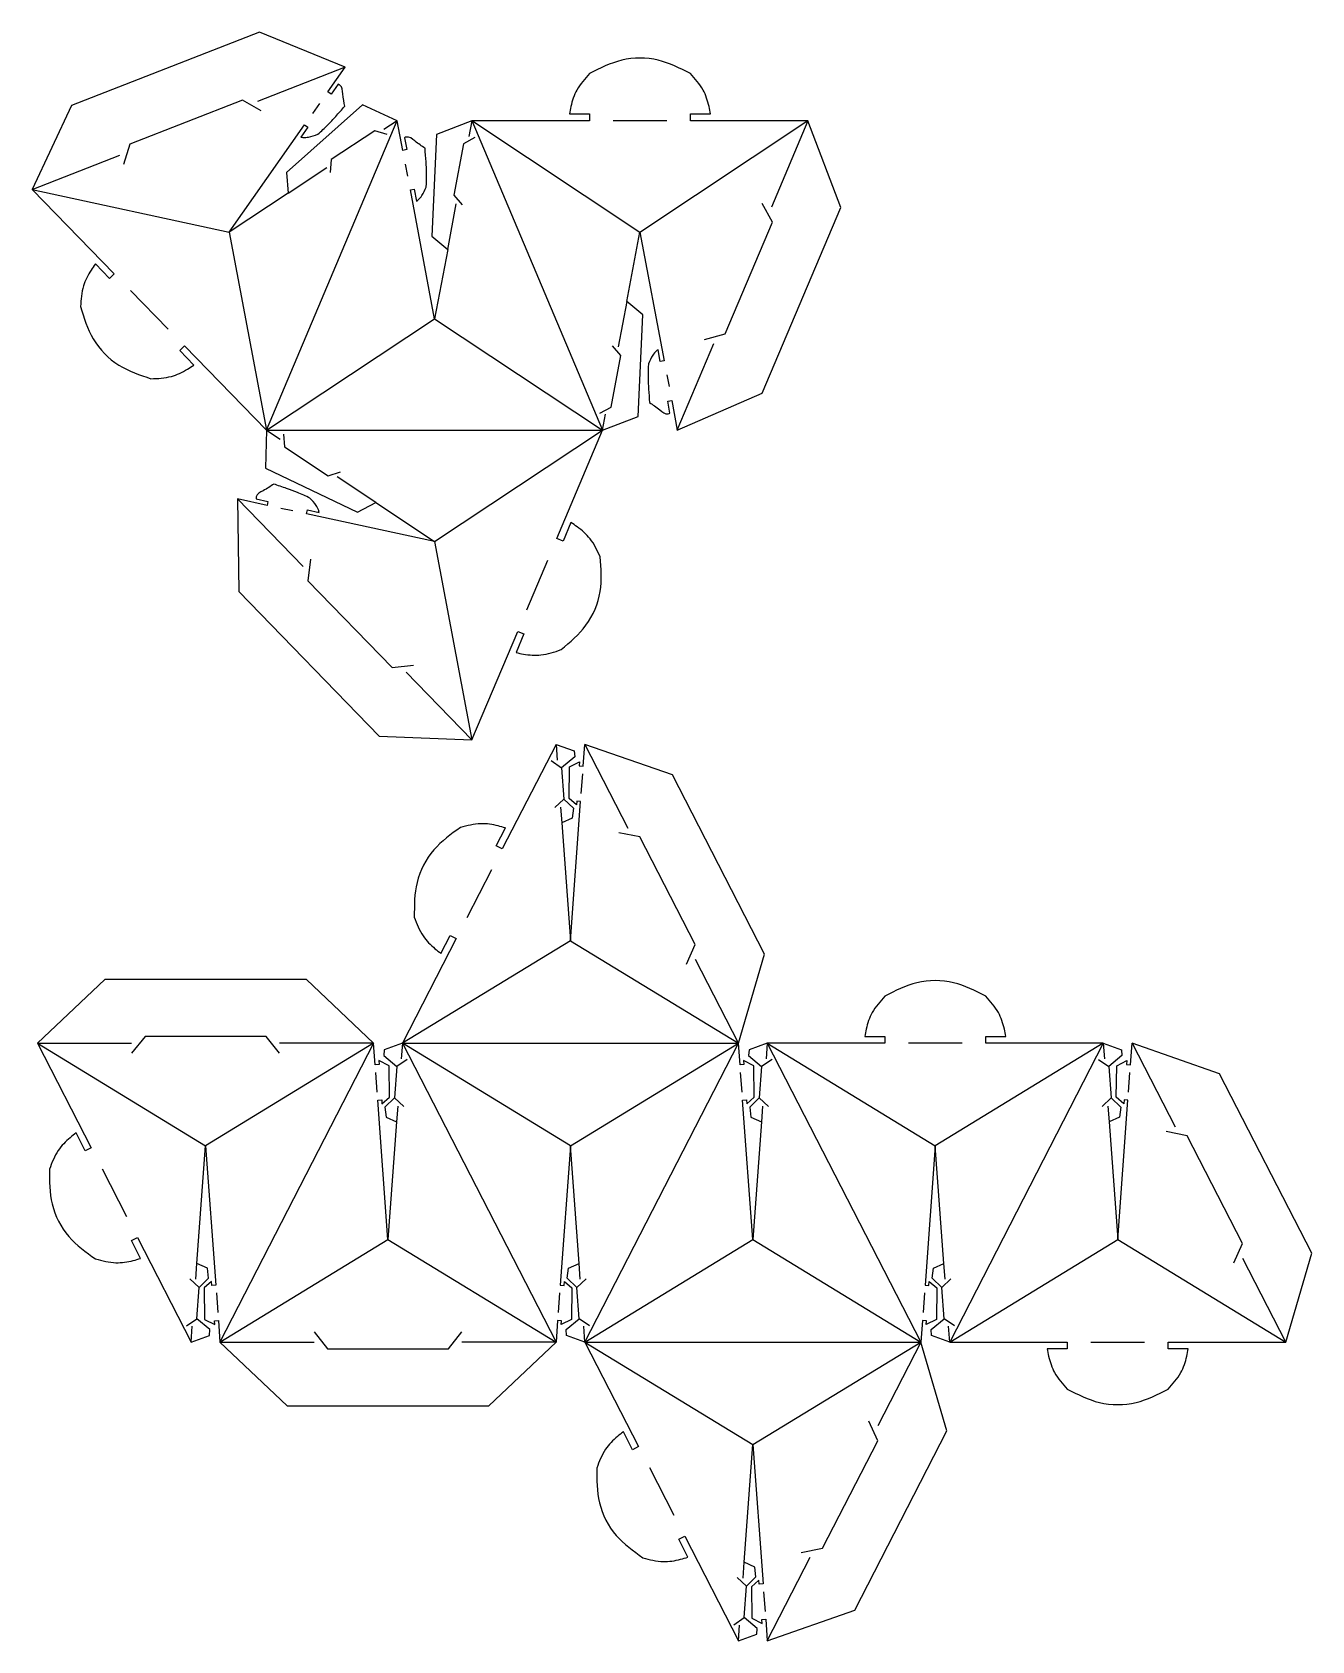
# Model space of a CAD drawing. Extents: x 11 to 205, y 47 to 290.
import ezdxf

# ---------------------------------------------------------------- set-up
doc = ezdxf.new("R2010")
doc.units = 0
doc.layers.get('0').update_dxf_attribs({"linetype": 'CONTINUOUS'})

msp = doc.modelspace()

# ---------------------------------------------------------------- linework, layer by layer
at = {"color": 5}
for p, q in [((45.829934, 289.933334), (17.44062, 278.83968)), ((58.806029, 284.64127), (45.829934, 289.933334)), ((56.17727, 280.900601), (58.806103, 284.641219)), ((56.676019, 280.55009), (56.17727, 280.900601)), ((57.727551, 282.046337), (56.676019, 280.55009)), ((17.44062, 278.83968), (11.490506, 266.151847)), ((43.295274, 279.670965), (26.261685, 273.014772)), ((46.112365, 278.044765), (43.295274, 279.670965)), ((61.444793, 278.931345), (49.924149, 268.729196)), ((66.680526, 276.552165), (61.444793, 278.931345)), ((92.701392, 277.568165), (95.749392, 277.568165)), ((95.749392, 277.568165), (95.749392, 276.552165)), ((110.989401, 276.552165), (110.989401, 277.568165)), ((110.989401, 277.568165), (114.037401, 277.568165)), ((41.280546, 259.703763), (52.672158, 275.91311)), ((53.170907, 275.562599), (52.119375, 274.066351)), ((52.672158, 275.91311), (53.170907, 275.562599)), ((63.295553, 275.038371), (56.691538, 270.657815)), ((65.153969, 274.4423), (63.295553, 275.038371)), ((67.527029, 272.059243), (66.680362, 276.552131)), ((77.969387, 276.552165), (72.612518, 274.460013)), ((95.749392, 276.552165), (77.969387, 276.552165)), ((128.769406, 276.552165), (110.989401, 276.552165)), ((133.710556, 263.438328), (128.769423, 276.552156)), ((26.261685, 273.014772), (25.293535, 269.909419)), ((67.787413, 273.969287), (68.126079, 272.172132)), ((72.612518, 274.460013), (71.886978, 259.088581)), ((76.693, 273.070737), (75.225442, 265.283051)), ((78.41641, 273.98662), (76.693, 273.070737)), ((56.691538, 270.657815), (56.517952, 268.71388)), ((68.126079, 272.172132), (67.527029, 272.059243)), ((49.924149, 268.729196), (50.170492, 265.600777)), ((11.490476, 266.151917), (23.892567, 253.411565)), ((50.170492, 265.600777), (41.280472, 259.703873)), ((68.655918, 266.068727), (69.254968, 266.181616)), ((72.324804, 246.599545), (68.655918, 266.068727)), ((69.254968, 266.181616), (69.593635, 264.384458)), ((75.225442, 265.283051), (76.497296, 263.802722)), ((123.383658, 261.180624), (121.833818, 264.040455)), ((121.857194, 235.357539), (133.710556, 263.438328)), ((116.271644, 244.332149), (123.383658, 261.180624)), ((71.886978, 259.088581), (74.300492, 257.082949)), ((101.393854, 249.220218), (103.369409, 259.703729)), ((103.369243, 259.703763), (107.038137, 240.234347)), ((74.300492, 257.082949), (72.324934, 246.599522)), ((23.164547, 252.702874), (21.038474, 254.886935)), ((23.892567, 253.411565), (23.164547, 252.702874)), ((103.807393, 247.214572), (101.393854, 249.220218)), ((103.081873, 231.843017), (103.807393, 247.214572)), ((113.141354, 243.447876), (116.271644, 244.332149)), ((33.794909, 241.782573), (34.522929, 242.491264)), ((35.920982, 239.598512), (33.794909, 241.782573)), ((34.522929, 242.491264), (46.925021, 229.750912)), ((99.001357, 233.232295), (100.468913, 241.020048)), ((100.468913, 241.020048), (99.197044, 242.500386)), ((106.439078, 240.121458), (106.100412, 241.918635)), ((107.038137, 240.234347), (106.439078, 240.121458)), ((107.56797, 234.130868), (108.167029, 234.243757)), ((107.906637, 232.333691), (107.56797, 234.130868)), ((108.167029, 234.243757), (109.013698, 229.750816)), ((109.013825, 229.750839), (121.857194, 235.357539)), ((97.277933, 232.316402), (99.001357, 233.232295)), ((97.724965, 229.750839), (103.081873, 231.843017)), ((46.924945, 229.750839), (46.769195, 224.00202)), ((49.462385, 229.164965), (49.635963, 227.221038)), ((90.810461, 213.370492), (97.724886, 229.750873)), ((49.635963, 227.221038), (56.239932, 222.840461)), ((46.769195, 224.00202), (60.64852, 217.355828)), ((56.239932, 222.840461), (58.098346, 223.43652)), ((47.003321, 218.383148), (42.534823, 219.350332)), ((42.534919, 219.350775), (42.705638, 205.338029)), ((45.344879, 219.36582), (47.13228, 218.978947)), ((47.13228, 218.978947), (47.003321, 218.383148)), ((52.961317, 217.093567), (53.090276, 217.689366)), ((72.324804, 212.902434), (52.961317, 217.093567)), ((53.090276, 217.689366), (54.877674, 217.302493)), ((60.64852, 217.355828), (63.434869, 218.7994)), ((63.434869, 218.7994), (72.324826, 212.902471)), ((92.931813, 215.783446), (91.746482, 212.975383)), ((91.746482, 212.975383), (90.810461, 213.370492)), ((53.548607, 210.221541), (53.145938, 206.993779)), ((53.145938, 206.993779), (65.90236, 193.889434)), ((42.705638, 205.338029), (63.966336, 183.497456)), ((77.969387, 182.949786), (84.883811, 199.330167)), ((85.819832, 198.935056), (84.634505, 196.12699)), ((84.883811, 199.330167), (85.819832, 198.935056)), ((65.90236, 193.889434), (69.139788, 194.205119)), ((63.966336, 183.497456), (77.969418, 182.949817)), ((90.675739, 182.23492), (82.548262, 166.421239)), ((90.67596, 182.234937), (93.434148, 181.24392)), ((93.499517, 180.353576), (91.530997, 178.717142)), ((93.434148, 181.24392), (93.499517, 180.353576)), ((94.79411, 178.970332), (95.033792, 182.23492)), ((108.262307, 177.610421), (95.033465, 182.234751)), ((89.959934, 179.795321), (91.530997, 178.717142)), ((91.530997, 178.717142), (91.879629, 173.968646)), ((92.643, 174.055793), (92.694853, 178.826077)), ((92.694853, 178.826077), (94.244126, 179.607471)), ((94.244126, 179.607471), (94.200545, 179.01391)), ((94.200545, 179.01391), (94.79411, 178.970332)), ((122.195124, 150.501253), (108.262307, 177.610421)), ((91.879629, 173.968646), (90.482883, 172.672571)), ((91.879629, 173.968646), (93.324093, 172.582791)), ((93.764755, 173.078291), (92.643, 174.055793)), ((92.854839, 152.556829), (94.401897, 173.628274)), ((93.808336, 173.671852), (93.764755, 173.078291)), ((94.401897, 173.628274), (93.808336, 173.671852)), ((93.13626, 171.077095), (91.547541, 170.363691)), ((91.547541, 170.363691), (92.854915, 152.556824)), ((93.324093, 172.582791), (93.13626, 171.077095)), ((81.644623, 166.885666), (83.037906, 169.596583)), ((103.367939, 168.240957), (100.179988, 168.887164)), ((111.727632, 151.975454), (103.367939, 168.240957)), ((82.548262, 166.421239), (81.644623, 166.885666)), ((73.284932, 150.620167), (74.678215, 153.331083)), ((74.678215, 153.331083), (75.581854, 152.866656)), ((75.581854, 152.866656), (67.454376, 137.052974)), ((110.397389, 149.007109), (111.727632, 151.975454)), ((118.254828, 137.052805), (122.195124, 150.501253)), ((22.45685, 146.704827), (12.296826, 137.052805)), ((52.936922, 146.704827), (22.45685, 146.704827)), ((63.096947, 137.052805), (52.936922, 146.704827)), ((12.296826, 137.052805), (20.424192, 121.239067)), ((28.552865, 138.068808), (26.52086, 135.528802)), ((46.840908, 138.068808), (28.552865, 138.068808)), ((48.872913, 135.528802), (46.840908, 138.068808)), ((63.336551, 133.788196), (63.096865, 137.052799)), ((67.454704, 137.052805), (64.696507, 136.061784)), ((118.494429, 133.788196), (118.254743, 137.052799)), ((122.612881, 137.052805), (119.854681, 136.061782)), ((140.392819, 137.052805), (122.612881, 137.052805)), ((137.34483, 138.068802), (140.392819, 138.068802)), ((140.392819, 138.068802), (140.392819, 137.052805)), ((155.632768, 137.052805), (155.632768, 138.068802)), ((155.632768, 138.068802), (158.680757, 138.068802)), ((173.412706, 137.052805), (155.632768, 137.052805)), ((173.412918, 137.052819), (176.171118, 136.061796)), ((177.531073, 133.788202), (177.770759, 137.052805)), ((190.999274, 132.428306), (177.770432, 137.052636)), ((63.930115, 133.831774), (63.336551, 133.788196)), ((65.435813, 133.643941), (63.886534, 134.425339)), ((63.886534, 134.425339), (63.930115, 133.831774)), ((64.696507, 136.061784), (64.631138, 135.171438)), ((64.631138, 135.171438), (66.599664, 133.534998)), ((68.170733, 134.61318), (66.599664, 133.534998)), ((119.087993, 133.831774), (118.494429, 133.788196)), ((120.593691, 133.643941), (119.044412, 134.425339)), ((119.044412, 134.425339), (119.087993, 133.831774)), ((119.854681, 136.061782), (119.789313, 135.171435)), ((119.789313, 135.171435), (121.757841, 133.534995)), ((123.32891, 134.613177), (121.757841, 133.534995)), ((172.696889, 134.613191), (174.267958, 133.535009)), ((176.236486, 135.171449), (174.267958, 133.535009)), ((175.431811, 133.643947), (176.98109, 134.425344)), ((176.171118, 136.061796), (176.236486, 135.171449)), ((176.98109, 134.425344), (176.937509, 133.83178)), ((176.937509, 133.83178), (177.531073, 133.788202)), ((65.487666, 128.873638), (65.435813, 133.643941)), ((66.599664, 133.534998), (66.251029, 128.786485)), ((120.645544, 128.873638), (120.593691, 133.643941)), ((121.757841, 133.534995), (121.409206, 128.786479)), ((174.267958, 133.535009), (174.616593, 128.786493)), ((175.379959, 128.873644), (175.431811, 133.643947)), ((204.932091, 105.319137), (190.999274, 132.428306)), ((63.728764, 128.446119), (64.322328, 128.489697)), ((65.275827, 107.37459), (63.728764, 128.446119)), ((64.322328, 128.489697), (64.365906, 127.896133)), ((64.365906, 127.896133), (65.487666, 128.873638)), ((66.251029, 128.786485), (64.806562, 127.400627)), ((64.806562, 127.400627), (64.994398, 125.894929)), ((66.251029, 128.786485), (67.647783, 127.490408)), ((118.886642, 128.446119), (119.480206, 128.489697)), ((120.433705, 107.37459), (118.886642, 128.446119)), ((119.480206, 128.489697), (119.523784, 127.896133)), ((119.523784, 127.896133), (120.645544, 128.873638)), ((121.409206, 128.786479), (119.964736, 127.400621)), ((119.964736, 127.400621), (120.152572, 125.894921)), ((121.409206, 128.786479), (122.80596, 127.490402)), ((174.616593, 128.786493), (173.219838, 127.490416)), ((174.616593, 128.786493), (176.061062, 127.400636)), ((176.501719, 127.896139), (175.379959, 128.873644)), ((175.591797, 107.374595), (177.138861, 128.446125)), ((176.061062, 127.400636), (175.873227, 125.894935)), ((176.545296, 128.489703), (176.501719, 127.896139)), ((177.138861, 128.446125), (176.545296, 128.489703)), ((64.994398, 125.894929), (66.58312, 125.181522)), ((66.58312, 125.181522), (65.275742, 107.374595)), ((120.152572, 125.894921), (121.741294, 125.181511)), ((121.741294, 125.181511), (120.433917, 107.374573)), ((175.873227, 125.894935), (174.284505, 125.181525)), ((174.284505, 125.181525), (175.591882, 107.374587)), ((19.52055, 120.774645), (18.127287, 123.485573)), ((186.104905, 123.058841), (182.916954, 123.705048)), ((194.464599, 106.793339), (186.104905, 123.058841)), ((20.424192, 121.239067), (19.52055, 120.774645)), ((36.389434, 103.741856), (37.6968, 121.548608)), ((37.696826, 121.548605), (39.243875, 100.477282)), ((92.854681, 121.548622), (91.307632, 100.477287)), ((94.162279, 103.741856), (92.854913, 121.548605)), ((148.012856, 121.548603), (146.465806, 100.477285)), ((149.32016, 103.741856), (148.012793, 121.548605)), ((26.486864, 107.220014), (27.390507, 107.684433)), ((27.880127, 104.509086), (26.486864, 107.220014)), ((27.390507, 107.684433), (35.517873, 91.870695)), ((193.134355, 103.824993), (194.464599, 106.793339)), ((200.991795, 91.870689), (204.932091, 105.319137)), ((37.978142, 103.028458), (36.389434, 103.741856)), ((38.165975, 101.522771), (37.978142, 103.028458)), ((92.385741, 101.522771), (92.573571, 103.028458)), ((92.573571, 103.028458), (94.162279, 103.741856)), ((147.543622, 101.522771), (147.731452, 103.028458)), ((147.731452, 103.028458), (149.32016, 103.741856)), ((36.721519, 100.136927), (35.324782, 101.432991)), ((36.37289, 95.38846), (36.721519, 100.136927)), ((36.721519, 100.136927), (38.165975, 101.522771)), ((38.606736, 101.02726), (37.48499, 100.049766)), ((37.48499, 100.049766), (37.53684, 95.279508)), ((38.650316, 100.433701), (38.606736, 101.02726)), ((39.243875, 100.477282), (38.650316, 100.433701)), ((91.307632, 100.477287), (91.901191, 100.43371)), ((91.901191, 100.43371), (91.944769, 101.027268)), ((91.944769, 101.027268), (93.06652, 100.049772)), ((93.830194, 100.13693), (92.385741, 101.522771)), ((93.06652, 100.049772), (93.014667, 95.279513)), ((93.830194, 100.13693), (95.226931, 101.432994)), ((94.178823, 95.388462), (93.830194, 100.13693)), ((146.465806, 100.477285), (147.059365, 100.433707)), ((147.059365, 100.433707), (147.102946, 101.027262)), ((147.102946, 101.027262), (148.224692, 100.049769)), ((148.988074, 100.13693), (147.543622, 101.522771)), ((148.224692, 100.049769), (148.172842, 95.279513)), ((148.988074, 100.13693), (150.384812, 101.432994)), ((149.336704, 95.388462), (148.988074, 100.13693)), ((34.801835, 94.310292), (36.37289, 95.38846)), ((38.341396, 93.752039), (36.37289, 95.38846)), ((37.53684, 95.279508), (39.086104, 94.498119)), ((39.042526, 95.091677), (39.636085, 95.135255)), ((39.086104, 94.498119), (39.042526, 95.091677)), ((39.636085, 95.135255), (39.875768, 91.870684)), ((90.915422, 95.135258), (90.675739, 91.870687)), ((91.508981, 95.09168), (90.915422, 95.135258)), ((93.014667, 95.279513), (91.465403, 94.498122)), ((91.465403, 94.498122), (91.508981, 95.09168)), ((92.210317, 93.752042), (94.178823, 95.388462)), ((95.749878, 94.310294), (94.178823, 95.388462)), ((146.073599, 95.135261), (145.833914, 91.870689)), ((146.667155, 95.09168), (146.073599, 95.135261)), ((148.172842, 95.279513), (146.623577, 94.498122)), ((146.623577, 94.498122), (146.667155, 95.09168)), ((147.368198, 93.752042), (149.336704, 95.388462)), ((150.907758, 94.310294), (149.336704, 95.388462)), ((35.517859, 91.870689), (38.276028, 92.861701)), ((38.276028, 92.861701), (38.341396, 93.752039)), ((54.099799, 93.394687), (56.131796, 90.854692)), ((74.419765, 90.854692), (76.451762, 93.394687)), ((92.275685, 92.861704), (92.210317, 93.752042)), ((95.033854, 91.870692), (92.275685, 92.861704)), ((147.433566, 92.861704), (147.368198, 93.752042)), ((150.191735, 91.870692), (147.433566, 92.861704)), ((39.875824, 91.870689), (50.035807, 82.218706)), ((56.131796, 90.854692), (74.419765, 90.854692)), ((80.515754, 82.218706), (90.675737, 91.870689)), ((95.033792, 91.870689), (103.16116, 76.056951)), ((149.77432, 78.422261), (145.833928, 91.870684)), ((150.19167, 91.870689), (167.971713, 91.870689)), ((167.971713, 90.854687), (164.923704, 90.854687)), ((167.971713, 91.870689), (167.971713, 90.854687)), ((183.211749, 90.854687), (183.211749, 91.870689)), ((183.211749, 91.870689), (200.991792, 91.870689)), ((186.259758, 90.854687), (183.211749, 90.854687)), ((50.035807, 82.218706), (80.515754, 82.218706)), ((102.257516, 75.592529), (100.864255, 78.303457)), ((135.841692, 51.312997), (149.77432, 78.422261)), ((139.306836, 76.947989), (137.976573, 79.916323)), ((103.16116, 76.056951), (102.257516, 75.592529)), ((119.126404, 58.559738), (120.43377, 76.366487)), ((120.433705, 76.36649), (121.980754, 55.295155)), ((130.947259, 60.682427), (139.306836, 76.947989)), ((109.223833, 62.037898), (110.127474, 62.502318)), ((110.617093, 59.32697), (109.223833, 62.037898)), ((110.127474, 62.502318), (118.254839, 46.68858)), ((120.715111, 57.84634), (119.126404, 58.559738)), ((127.75931, 60.036195), (130.947259, 60.682427)), ((119.458489, 54.954812), (118.061751, 56.250875)), ((119.458489, 54.954812), (120.902942, 56.340653)), ((120.902942, 56.340653), (120.715111, 57.84634)), ((119.10986, 50.206344), (119.458489, 54.954812)), ((121.343618, 55.845136), (120.221866, 54.867639)), ((120.221866, 54.867639), (120.273719, 50.097381)), ((121.387195, 55.251577), (121.343618, 55.845136)), ((121.980754, 55.295155), (121.387195, 55.251577)), ((122.612881, 46.688574), (135.841692, 51.312997)), ((117.538805, 49.128176), (119.10986, 50.206344)), ((121.078365, 48.569924), (119.10986, 50.206344)), ((120.273719, 50.097381), (121.822983, 49.315989)), ((121.779405, 49.909548), (122.372964, 49.953126)), ((121.822983, 49.315989), (121.779405, 49.909548)), ((122.372964, 49.953126), (122.612647, 46.688554)), ((118.254828, 46.688574), (121.012997, 47.679586)), ((121.012997, 47.679586), (121.078365, 48.569924))]:
    msp.add_line(p, q, dxfattribs=at)
at = {"color": 1}
for p, q in [((58.806029, 284.64127), (45.557683, 279.464231)), ((53.898947, 277.658732), (54.950481, 279.154979)), ((46.924889, 229.75074), (66.680444, 276.552217)), ((66.680526, 276.552165), (64.64852, 275.204302)), ((77.969387, 276.552165), (77.517831, 274.155954)), ((77.969333, 276.552217), (97.724889, 229.75074)), ((77.969333, 276.552217), (103.369333, 259.703831)), ((107.433398, 276.552165), (99.305395, 276.552165)), ((103.369333, 259.703831), (128.769333, 276.552217)), ((128.769423, 276.552156), (123.237856, 263.447788)), ((11.490506, 266.151847), (24.738852, 271.328885)), ((50.170492, 265.600777), (56.012503, 269.475883)), ((68.260807, 268.165406), (67.92214, 269.962562)), ((11.490476, 266.152044), (41.280444, 259.703831)), ((74.300492, 257.082949), (75.598717, 263.972055)), ((41.280444, 259.703831), (46.924889, 229.75074)), ((26.372985, 250.863496), (32.042512, 245.039333)), ((101.393854, 249.220218), (100.095631, 242.331052)), ((46.924889, 229.75074), (72.324889, 246.599407)), ((72.324889, 246.599407), (97.724889, 229.75074)), ((109.013825, 229.750839), (114.545392, 242.855207)), ((107.433251, 238.137642), (107.771918, 236.340465)), ((97.724965, 229.750839), (98.17652, 232.147069)), ((46.924889, 229.75074), (97.724889, 229.75074)), ((46.924945, 229.750839), (48.956936, 228.402968)), ((72.324889, 212.902355), (97.724889, 229.75074)), ((63.434869, 218.7994), (57.592894, 222.674523)), ((42.534919, 219.350775), (52.45658, 209.158505)), ((50.876017, 217.544919), (49.088619, 217.931795)), ((72.324889, 212.902355), (77.969333, 182.949829)), ((86.266697, 202.606242), (89.427578, 210.094416)), ((77.969418, 182.949817), (68.047757, 193.142087)), ((90.67596, 182.234937), (90.850277, 179.860689)), ((95.033465, 182.234751), (101.535447, 169.583807)), ((94.489056, 174.815397), (94.706951, 177.783206)), ((91.373226, 172.737942), (91.547541, 170.363691)), ((80.922766, 163.258504), (77.20735, 156.02939)), ((92.854901, 152.556714), (67.454619, 137.052836)), ((92.854901, 152.556714), (118.254901, 137.052836)), ((118.254828, 137.052805), (111.752846, 149.703749)), ((12.296826, 137.052836), (37.696826, 121.548676)), ((12.296826, 137.052805), (26.52086, 137.052805)), ((63.096826, 137.052836), (37.696826, 121.548676)), ((63.096826, 137.052836), (39.875864, 91.870751)), ((63.096947, 137.052805), (48.872913, 137.052805)), ((67.454704, 137.052805), (67.280386, 134.678548)), ((92.854901, 121.548676), (67.454619, 137.052836)), ((67.454619, 137.052836), (118.254901, 137.052836)), ((67.454619, 137.052836), (90.675864, 91.870751)), ((92.854901, 121.548676), (118.254901, 137.052836)), ((95.033657, 91.870751), (118.254901, 137.052836)), ((122.612881, 137.052805), (122.438564, 134.678546)), ((122.612977, 137.052836), (148.012695, 121.548676)), ((122.612977, 137.052836), (145.833939, 91.870751)), ((152.076779, 137.052805), (143.948808, 137.052805)), ((173.412695, 137.052836), (148.012695, 121.548676)), ((173.412695, 137.052836), (150.191732, 91.870751)), ((173.412918, 137.052819), (173.587235, 134.67856)), ((177.770432, 137.052636), (184.272414, 124.401691)), ((63.641605, 129.633248), (63.42371, 132.601068)), ((118.799483, 129.633248), (118.581588, 132.601068)), ((177.226019, 129.633253), (177.443915, 132.601074)), ((66.757437, 127.555779), (66.58312, 125.181522)), ((121.915611, 127.55577), (121.741294, 125.181511)), ((174.110187, 127.555784), (174.284505, 125.181525)), ((22.049665, 118.076318), (25.765033, 110.847182)), ((39.875864, 91.870751), (65.275864, 107.374629)), ((65.275864, 107.374629), (90.675864, 91.870751)), ((95.033657, 91.870751), (120.433657, 107.374629)), ((120.433657, 107.374629), (145.833939, 91.870751)), ((150.191732, 91.870751), (175.592015, 107.374629)), ((175.592015, 107.374629), (200.991732, 91.870751)), ((36.21512, 101.367622), (36.389434, 103.741856)), ((94.336593, 101.367625), (94.162279, 103.741856)), ((149.494474, 101.367625), (149.32016, 103.741856)), ((200.991795, 91.870689), (194.489812, 104.521634)), ((39.331031, 99.290165), (39.548926, 96.322372)), ((91.220473, 99.29017), (91.002581, 96.322378)), ((146.378651, 99.290168), (146.160755, 96.322375)), ((35.517859, 91.870689), (35.692173, 94.244923)), ((95.033854, 91.870692), (94.85954, 94.244926)), ((150.191735, 91.870692), (150.017421, 94.244926)), ((39.875824, 91.870689), (54.099799, 91.870689)), ((90.675737, 91.870689), (76.451762, 91.870689)), ((95.033657, 91.870751), (120.433657, 76.366591)), ((95.033657, 91.870751), (145.833939, 91.870751)), ((120.433657, 76.366591), (145.833939, 91.870751)), ((145.833928, 91.870684), (139.332036, 79.219692)), ((171.527721, 91.870689), (179.655741, 91.870689)), ((104.786633, 72.894203), (108.502001, 65.665066)), ((118.952089, 56.185507), (119.126404, 58.559738)), ((122.612881, 46.688574), (129.114773, 59.339566)), ((122.067913, 54.108038), (122.285805, 51.140246)), ((118.254828, 46.688574), (118.429143, 49.062808))]:
    msp.add_line(p, q, dxfattribs=at)
at = {"color": 5}
for points, knots in [([(110.989401, 283.664168), (109.415915, 284.472934), (106.188453, 286.131838), (100.55034, 286.131838), (97.322878, 284.472934), (95.749392, 283.664168)], [0, 0, 0, 0, 5.262369, 10.793927, 16.056296, 16.056296, 16.056296, 16.056296]), ([(95.749392, 283.664168), (95.04212, 282.877755), (93.73934, 281.429201), (93.001846, 279.1864), (92.771339, 277.944895), (92.701392, 277.568165)], [0, 0, 0, 0, 3.138637, 5.781299, 6.932545, 6.932545, 6.932545, 6.932545]), ([(114.037401, 277.568165), (113.967454, 277.944895), (113.736947, 279.1864), (112.999453, 281.429201), (111.696673, 282.877755), (110.989401, 283.664168)], [0, 0, 0, 0, 1.151246, 3.793908, 6.932545, 6.932545, 6.932545, 6.932545]), ([(58.745134, 278.723415), (58.630695, 279.313457), (58.432624, 280.3347), (58.373552, 281.802564), (57.82725, 282.008715), (57.727551, 282.046337)], [0, 0, 0, 0, 1.900083, 3.288656, 3.598637, 3.598637, 3.598637, 3.598637]), ([(54.667156, 274.511065), (55.188593, 274.974061), (56.139375, 275.818282), (57.45361, 277.269666), (58.289838, 278.210931), (58.745134, 278.723415)], [0, 0, 0, 0, 2.090172, 3.811192, 5.868178, 5.868178, 5.868178, 5.868178]), ([(52.119375, 274.066351), (52.218982, 274.049039), (52.603823, 273.982153), (53.489872, 274.065876), (54.214075, 274.339733), (54.667156, 274.511065)], [0, 0, 0, 0, 0.302911, 1.170316, 2.619867, 2.619867, 2.619867, 2.619867]), ([(70.878257, 272.380605), (70.375636, 272.710175), (69.505701, 273.280593), (68.412694, 274.262141), (67.883914, 274.014484), (67.787413, 273.969287)], [0, 0, 0, 0, 1.900078, 3.288647, 3.598628, 3.598628, 3.598628, 3.598628]), ([(71.052123, 266.520282), (71.084079, 267.216873), (71.142348, 268.487027), (71.019066, 270.441128), (70.927896, 271.69689), (70.878257, 272.380605)], [0, 0, 0, 0, 2.090167, 3.811182, 5.868163, 5.868163, 5.868163, 5.868163]), ([(69.593635, 264.384458), (69.675519, 264.443757), (69.991884, 264.672862), (70.549937, 265.366163), (70.858855, 266.076116), (71.052123, 266.520282)], [0, 0, 0, 0, 0.302911, 1.170316, 2.619862, 2.619862, 2.619862, 2.619862]), ([(21.038474, 254.886935), (20.817316, 254.574035), (20.088496, 253.542877), (18.99583, 251.45), (18.86659, 249.506077), (18.796426, 248.450731)], [0, 0, 0, 0, 1.151245, 3.793907, 6.932542, 6.932542, 6.932542, 6.932542]), ([(18.796426, 248.450731), (19.314454, 246.759102), (20.377009, 243.289313), (24.309763, 239.249295), (27.74971, 238.093777), (29.426789, 237.530427)], [0, 0, 0, 0, 5.262367, 10.793923, 16.05629, 16.05629, 16.05629, 16.05629]), ([(106.100412, 241.918635), (106.018526, 241.859336), (105.702158, 241.630229), (105.144097, 240.936922), (104.835173, 240.226962), (104.641901, 239.782792)], [0, 0, 0, 0, 0.302914, 1.170328, 2.619891, 2.619891, 2.619891, 2.619891]), ([(29.426789, 237.530427), (30.483641, 237.572174), (32.430338, 237.649072), (34.551853, 238.685037), (35.602245, 239.385852), (35.920982, 239.598512)], [0, 0, 0, 0, 3.138636, 5.781297, 6.932542, 6.932542, 6.932542, 6.932542]), ([(104.641901, 239.782792), (104.609944, 239.086192), (104.551674, 237.816023), (104.674956, 235.861897), (104.766124, 234.606121), (104.815761, 233.922396)], [0, 0, 0, 0, 2.090193, 3.81123, 5.868235, 5.868235, 5.868235, 5.868235]), ([(104.815761, 233.922396), (105.318388, 233.592822), (106.188331, 233.022397), (107.281349, 232.040834), (107.810135, 232.288494), (107.906637, 232.333691)], [0, 0, 0, 0, 1.9001, 3.288685, 3.598667, 3.598667, 3.598667, 3.598667]), ([(48.010487, 221.595565), (47.511398, 221.26067), (46.647577, 220.681036), (45.318237, 220.05577), (45.340767, 219.472301), (45.344879, 219.36582)], [0, 0, 0, 0, 1.900077, 3.288648, 3.598628, 3.598628, 3.598628, 3.598628]), ([(53.477149, 219.476767), (52.847815, 219.7771), (51.700297, 220.324724), (49.852065, 220.971066), (48.659691, 221.375413), (48.010487, 221.595565)], [0, 0, 0, 0, 2.09017, 3.811186, 5.868169, 5.868169, 5.868169, 5.868169]), ([(54.877674, 217.302493), (54.854886, 217.400992), (54.766843, 217.78155), (54.345132, 218.56529), (53.811194, 219.125983), (53.477149, 219.476767)], [0, 0, 0, 0, 0.302911, 1.170316, 2.619863, 2.619863, 2.619863, 2.619863]), ([(97.362614, 210.604722), (96.913156, 211.562145), (96.085265, 213.325696), (94.305818, 214.877333), (93.251685, 215.572501), (92.931813, 215.783446)], [0, 0, 0, 0, 3.138625, 5.781276, 6.932517, 6.932517, 6.932517, 6.932517]), ([(91.435964, 196.564395), (92.792974, 197.699499), (95.57641, 200.02777), (97.769002, 205.222055), (97.495806, 208.840581), (97.362614, 210.604722)], [0, 0, 0, 0, 5.262348, 10.793883, 16.05623, 16.05623, 16.05623, 16.05623]), ([(84.634505, 196.12699), (85.008779, 196.044925), (86.242195, 195.774482), (88.595247, 195.581725), (90.436408, 196.218625), (91.435964, 196.564395)], [0, 0, 0, 0, 1.151241, 3.793892, 6.932516, 6.932516, 6.932516, 6.932516]), ([(76.222789, 169.67223), (74.784205, 168.642457), (71.833448, 166.530233), (69.256192, 161.515651), (69.256318, 157.886815), (69.256379, 156.117647)], [0, 0, 0, 0, 5.262366, 10.793921, 16.056286, 16.056286, 16.056286, 16.056286]), ([(83.037906, 169.596583), (82.670866, 169.70658), (81.461294, 170.069073), (79.129409, 170.438354), (77.245535, 169.941804), (76.222789, 169.67223)], [0, 0, 0, 0, 1.151246, 3.793907, 6.932543, 6.932543, 6.932543, 6.932543]), ([(69.256379, 156.117647), (69.632518, 155.129113), (70.325356, 153.308257), (71.983003, 151.627109), (72.981839, 150.854586), (73.284932, 150.620167)], [0, 0, 0, 0, 3.138636, 5.781297, 6.932543, 6.932543, 6.932543, 6.932543]), ([(155.632768, 144.164779), (154.059288, 144.973543), (150.83184, 146.632442), (145.193747, 146.632442), (141.966299, 144.973543), (140.392819, 144.164779)], [0, 0, 0, 0, 5.262349, 10.793886, 16.056235, 16.056235, 16.056235, 16.056235]), ([(140.392819, 144.164779), (139.685549, 143.37837), (138.382774, 141.929822), (137.645282, 139.68703), (137.414776, 138.44553), (137.34483, 138.068802)], [0, 0, 0, 0, 3.138624, 5.781276, 6.932517, 6.932517, 6.932517, 6.932517]), ([(158.680757, 138.068802), (158.610811, 138.44553), (158.380305, 139.68703), (157.642813, 141.929822), (156.340038, 143.37837), (155.632768, 144.164779)], [0, 0, 0, 0, 1.151241, 3.793893, 6.932517, 6.932517, 6.932517, 6.932517]), ([(18.127287, 123.485573), (17.824193, 123.251156), (16.825351, 122.478639), (15.167693, 120.797503), (14.474842, 118.976651), (14.098697, 117.988121)], [0, 0, 0, 0, 1.151245, 3.793907, 6.932542, 6.932542, 6.932542, 6.932542]), ([(14.098697, 117.988121), (14.098622, 116.218952), (14.098469, 112.590115), (16.675691, 107.575514), (19.626434, 105.46327), (21.065011, 104.433487)], [0, 0, 0, 0, 5.262367, 10.793923, 16.056289, 16.056289, 16.056289, 16.056289]), ([(21.065011, 104.433487), (22.087755, 104.163906), (23.971625, 103.667343), (26.303512, 104.036607), (27.513087, 104.399091), (27.880127, 104.509086)], [0, 0, 0, 0, 3.138636, 5.781297, 6.932542, 6.932542, 6.932542, 6.932542]), ([(164.923704, 90.854687), (164.993651, 90.477956), (165.224159, 89.23645), (165.961656, 86.993644), (167.264439, 85.545087), (167.971713, 84.758672)], [0, 0, 0, 0, 1.151248, 3.793915, 6.932559, 6.932559, 6.932559, 6.932559]), ([(183.211749, 84.758672), (183.919023, 85.545087), (185.221806, 86.993644), (185.959303, 89.23645), (186.189811, 90.477956), (186.259758, 90.854687)], [0, 0, 0, 0, 3.138644, 5.781311, 6.932559, 6.932559, 6.932559, 6.932559]), ([(167.971713, 84.758672), (169.545201, 83.949904), (172.772669, 82.290996), (178.410793, 82.290996), (181.638261, 83.949904), (183.211749, 84.758672)], [0, 0, 0, 0, 5.262379, 10.793948, 16.056327, 16.056327, 16.056327, 16.056327]), ([(100.864255, 78.303457), (100.561161, 78.06904), (99.562319, 77.296524), (97.904659, 75.615388), (97.211808, 73.794536), (96.835663, 72.806005)], [0, 0, 0, 0, 1.151246, 3.793908, 6.932543, 6.932543, 6.932543, 6.932543]), ([(96.835663, 72.806005), (96.835588, 71.036836), (96.835435, 67.407999), (99.412656, 62.393398), (102.3634, 60.281155), (103.801977, 59.251372)], [0, 0, 0, 0, 5.262367, 10.793923, 16.056289, 16.056289, 16.056289, 16.056289]), ([(103.801977, 59.251372), (104.82472, 58.98179), (106.708591, 58.485228), (109.040478, 58.854491), (110.250053, 59.216976), (110.617093, 59.32697)], [0, 0, 0, 0, 3.138636, 5.781297, 6.932543, 6.932543, 6.932543, 6.932543])]:
    msp.add_open_spline(points, degree=3, knots=knots, dxfattribs=at)

doc.saveas('drawing.dxf')
